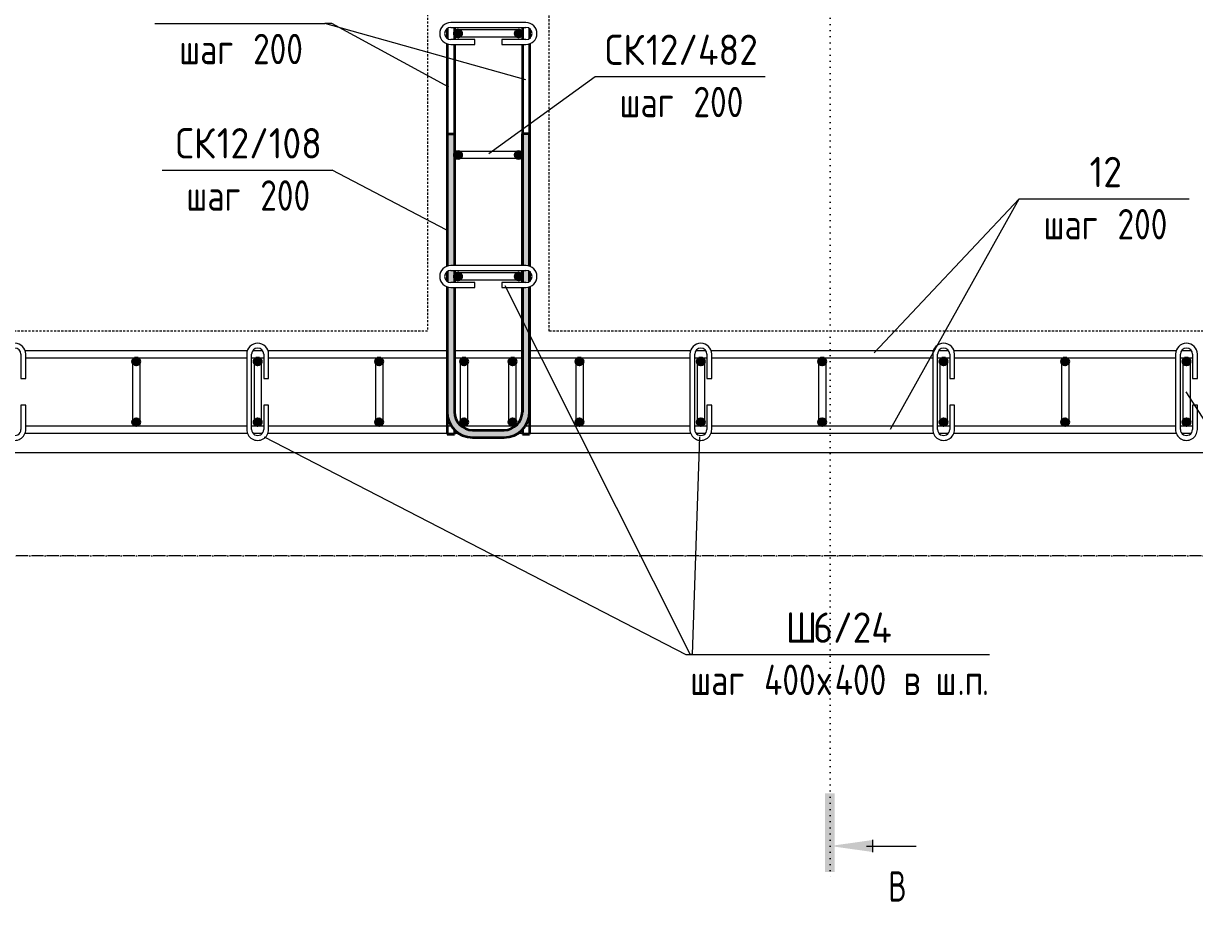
# Model space of a CAD drawing. Header units: millimetres. Extents: x 28908 to 47912, y -2577 to 78399.
# Drawn here: x 31014 to 32943, y 75595 to 77042 of the extents above; entities that cross this region are included whole.
import ezdxf

# ---------------------------------------------------------------- set-up
doc = ezdxf.new("R2010")
doc.units = ezdxf.units.MM
for name, pattern in [('01 Штриховая _4 мм_', [6, 3.5, -2.5]), ('01 Штриховая _8 мм_', [12, 8, -4]), ('02 Штрихпунктирная _20 мм_', [25, 20, -2.5, 0, -2.5]), ('04 Пунктир 10мм', [10, 0, -10])]:
    doc.linetypes.add(name, pattern=pattern)
for name, color, linetype, lineweight in [('AA_Oformlenie', 7, 'Continuous', 9), ('AA_Razrez', 7, 'Continuous', 9), ('AA_Vinoska', 7, 'Continuous', 9), ('KR_Armatura', 7, 'Continuous', 20), ('KR_Armatura_Tonkie', 7, 'Continuous', 20), ('Оси', 7, 'Continuous', 9)]:
    doc.layers.add(name, color=color, linetype=linetype, lineweight=lineweight)
doc.layers.add('AF_Stena_Опалубка', color=7, linetype='Continuous', lineweight=20, true_color=0x0063c6)
doc.layers.add('KR_Fundament', color=7, linetype='Continuous', lineweight=20, true_color=0x804000)
doc.styles.add('ISOCPEUR', font='isocpeur.TTF', dxfattribs={"width": 0.7, "height": 50})
doc.styles.add('ISOCPEUR_1', font='isocpeur.TTF', dxfattribs={"width": 0.9, "height": 50})
doc.styles.add('ISOCPEUR_2', font='isocpeur.TTF', dxfattribs={"width": 0.8, "height": 50})

# ---------------------------------------------------------------- blocks, each defined once
blk = doc.blocks.new('079_Шпилька _ЭлУзла_ - d8 А240-3881866-План армирования стен')
at = {"layer": 'AA_Oformlenie'}
for p, q in [((40, 18), (0, 18)), ((0, 10), (40, 10)), ((40, 10), (40, 18)), ((124, 18), (84, 18)), ((84, 18), (84, 10)), ((84, 10), (124, 10)), ((124, -10), (0, -10)), ((0, -18), (124, -18))]:
    blk.add_line(p, q, dxfattribs=at)
for centre, radius, start, end in [((0, 0), 18, 90, 270), ((0, 0), 10, 90, 270), ((124, 0), 18, 270, 90), ((124, 0), 10, 270, 90)]:
    blk.add_arc(centre, radius, start, end, dxfattribs=at)
blk = doc.blocks.new('Разрез - Номер узла_ спереди-394134-План армирования стен')
at = {"layer": 'AA_Razrez'}
for points in [[(7.329, 0.404), (7.329, -0.394), (0.873, -0.394), (0.873, 0.404)], [(3.497, -3.533), (2.503, -3.533), (3, 0)]]:
    blk.add_hatch(color=256, dxfattribs=at).paths.add_polyline_path(points)
for p, q in [((2.503, -3.533), (3.497, -3.533)), ((3, -3), (3, -7.096))]:
    blk.add_line(p, q, dxfattribs=at)
blk = doc.blocks.new('042_М_Арматуры - Диам длина поз _ Шаг-2260295-План армирования стен')
at = {"layer": 'AA_Vinoska'}
blk.add_line((-7, 0), (7, 0), dxfattribs=at)
blk = doc.blocks.new('042_М_Арматуры - Диам длина поз _ Комментарий-2260297-План армирования стен')
at = {"layer": 'AA_Vinoska'}
blk.add_line((-7, 0), (7, 0), dxfattribs=at)
blk = doc.blocks.new('042_М_Арматуры - Диам длина поз _ Комментарий полка 25-3827468-План армирования стен')
at = {"layer": 'AA_Vinoska'}
blk.add_line((-12.5, 0), (12.5, 0), dxfattribs=at)

msp = doc.modelspace()

# ---------------------------------------------------------------- hatches: boundary and pattern name
at = {"layer": 'KR_Armatura', "lineweight": 35}
h = msp.add_hatch(color=256, dxfattribs=at)
edge = h.paths.add_edge_path()
edge.add_arc((31730.0616, 77025), 6, 0, 360)
for points in [[(31730.0616, 77019), (31735.2578, 77022), (31735.2578, 77028), (31730.0616, 77031), (31724.8655, 77028), (31724.8655, 77022)], [(31830.0616, 77019), (31835.2578, 77022), (31835.2578, 77028), (31830.0616, 77031), (31824.8655, 77028), (31824.8655, 77022)], [(31730.0616, 76819), (31735.2578, 76822), (31735.2578, 76828), (31730.0616, 76831), (31724.8655, 76828), (31724.8655, 76822)], [(31830.0616, 76819), (31835.2578, 76822), (31835.2578, 76828), (31830.0616, 76831), (31824.8655, 76828), (31824.8655, 76822)], [(31730.0616, 76619), (31735.2578, 76622), (31735.2578, 76628), (31730.0616, 76631), (31724.8655, 76628), (31724.8655, 76622)], [(31830.0616, 76619), (31835.2578, 76622), (31835.2578, 76628), (31830.0616, 76631), (31824.8655, 76628), (31824.8655, 76622)], [(31197.0616, 76479.8038), (31203.0616, 76479.8038), (31206.0616, 76485), (31203.0616, 76490.1962), (31197.0616, 76490.1962), (31194.0616, 76485)], [(31397.0616, 76479.8038), (31403.0616, 76479.8038), (31406.0616, 76485), (31403.0616, 76490.1962), (31397.0616, 76490.1962), (31394.0616, 76485)], [(31597.0616, 76479.8038), (31603.0616, 76479.8038), (31606.0616, 76485), (31603.0616, 76490.1962), (31597.0616, 76490.1962), (31594.0616, 76485)], [(31737.0616, 76479.8038), (31743.0616, 76479.8038), (31746.0616, 76485), (31743.0616, 76490.1962), (31737.0616, 76490.1962), (31734.0616, 76485)], [(31823.0616, 76479.8038), (31826.0616, 76485), (31823.0616, 76490.1962), (31817.0616, 76490.1962), (31814.0616, 76485), (31817.0616, 76479.8038)], [(31927.0616, 76479.8038), (31933.0616, 76479.8038), (31936.0616, 76485), (31933.0616, 76490.1962), (31927.0616, 76490.1962), (31924.0616, 76485)], [(32127.0616, 76479.8038), (32133.0616, 76479.8038), (32136.0616, 76485), (32133.0616, 76490.1962), (32127.0616, 76490.1962), (32124.0616, 76485)], [(32327.0616, 76479.8038), (32333.0616, 76479.8038), (32336.0616, 76485), (32333.0616, 76490.1962), (32327.0616, 76490.1962), (32324.0616, 76485)], [(32527.0616, 76479.8038), (32533.0616, 76479.8038), (32536.0616, 76485), (32533.0616, 76490.1962), (32527.0616, 76490.1962), (32524.0616, 76485)], [(32727.0616, 76479.8038), (32733.0616, 76479.8038), (32736.0616, 76485), (32733.0616, 76490.1962), (32727.0616, 76490.1962), (32724.0616, 76485)], [(32927.0616, 76479.8038), (32933.0616, 76479.8038), (32936.0616, 76485), (32933.0616, 76490.1962), (32927.0616, 76490.1962), (32924.0616, 76485)], [(31197.0616, 76379.8038), (31203.0616, 76379.8038), (31206.0616, 76385), (31203.0616, 76390.1962), (31197.0616, 76390.1962), (31194.0616, 76385)], [(31397.0616, 76379.8038), (31403.0616, 76379.8038), (31406.0616, 76385), (31403.0616, 76390.1962), (31397.0616, 76390.1962), (31394.0616, 76385)], [(31597.0616, 76379.8038), (31603.0616, 76379.8038), (31606.0616, 76385), (31603.0616, 76390.1962), (31597.0616, 76390.1962), (31594.0616, 76385)], [(31740.6156, 76379.8038), (31743.0616, 76379.8038), (31746.0616, 76385), (31743.0616, 76390.1962), (31737.0616, 76390.1962), (31734.0616, 76385), (31737.0616, 76379.8038)], [(31823.0616, 76379.8038), (31826.0616, 76385), (31823.0616, 76390.1962), (31817.0616, 76390.1962), (31814.0616, 76385), (31817.0616, 76379.8038)], [(31927.0616, 76379.8038), (31933.0616, 76379.8038), (31936.0616, 76385), (31933.0616, 76390.1962), (31927.0616, 76390.1962), (31924.0616, 76385)], [(32127.0616, 76379.8038), (32133.0616, 76379.8038), (32136.0616, 76385), (32133.0616, 76390.1962), (32127.0616, 76390.1962), (32124.0616, 76385)], [(32327.0616, 76379.8038), (32333.0616, 76379.8038), (32336.0616, 76385), (32333.0616, 76390.1962), (32327.0616, 76390.1962), (32324.0616, 76385)], [(32527.0616, 76379.8038), (32533.0616, 76379.8038), (32536.0616, 76385), (32533.0616, 76390.1962), (32527.0616, 76390.1962), (32524.0616, 76385)], [(32727.0616, 76379.8038), (32733.0616, 76379.8038), (32736.0616, 76385), (32733.0616, 76390.1962), (32727.0616, 76390.1962), (32724.0616, 76385)], [(32927.0616, 76379.8038), (32933.0616, 76379.8038), (32936.0616, 76385), (32933.0616, 76390.1962), (32927.0616, 76390.1962), (32924.0616, 76385)]]:
    msp.add_hatch(color=256, dxfattribs=at).paths.add_polyline_path(points)
h = msp.add_hatch(color=256, dxfattribs=at)
edge = h.paths.add_edge_path()
edge.add_arc((31830.0616, 77025), 6, 0, 360)
h = msp.add_hatch(color=256, dxfattribs=at)
edge = h.paths.add_edge_path()
edge.add_arc((31730.0616, 76825), 6, 0, 360)
h = msp.add_hatch(color=256, dxfattribs=at)
edge = h.paths.add_edge_path()
edge.add_arc((31830.0616, 76825), 6, 0, 360)
h = msp.add_hatch(color=256, dxfattribs=at)
edge = h.paths.add_edge_path()
edge.add_arc((31730.0616, 76625), 6, 0, 360)
h = msp.add_hatch(color=256, dxfattribs=at)
edge = h.paths.add_edge_path()
edge.add_arc((31830.0616, 76625), 6, 0, 360)
h = msp.add_hatch(color=256, dxfattribs=at)
edge = h.paths.add_edge_path()
edge.add_arc((31200.0616, 76485), 6, 0, 360)
h = msp.add_hatch(color=256, dxfattribs=at)
edge = h.paths.add_edge_path()
edge.add_arc((31400.0616, 76485), 6, 0, 360)
h = msp.add_hatch(color=256, dxfattribs=at)
edge = h.paths.add_edge_path()
edge.add_arc((31600.0616, 76485), 6, 0, 360)
h = msp.add_hatch(color=256, dxfattribs=at)
edge = h.paths.add_edge_path()
edge.add_arc((31740.0616, 76485), 6, 0, 360)
h = msp.add_hatch(color=256, dxfattribs=at)
edge = h.paths.add_edge_path()
edge.add_arc((31820.0616, 76485), 6, 0, 360)
h = msp.add_hatch(color=256, dxfattribs=at)
edge = h.paths.add_edge_path()
edge.add_arc((31930.0616, 76485), 6, 0, 360)
h = msp.add_hatch(color=256, dxfattribs=at)
edge = h.paths.add_edge_path()
edge.add_arc((32130.0616, 76485), 6, 0, 360)
h = msp.add_hatch(color=256, dxfattribs=at)
edge = h.paths.add_edge_path()
edge.add_arc((32330.0616, 76485), 6, 0, 360)
h = msp.add_hatch(color=256, dxfattribs=at)
edge = h.paths.add_edge_path()
edge.add_arc((32530.0616, 76485), 6, 0, 360)
h = msp.add_hatch(color=256, dxfattribs=at)
edge = h.paths.add_edge_path()
edge.add_arc((32730.0616, 76485), 6, 0, 360)
h = msp.add_hatch(color=256, dxfattribs=at)
edge = h.paths.add_edge_path()
edge.add_arc((32930.0616, 76485), 6, 0, 360)
h = msp.add_hatch(color=256, dxfattribs=at)
edge = h.paths.add_edge_path()
edge.add_arc((31200.0616, 76385), 6, 0, 360)
h = msp.add_hatch(color=256, dxfattribs=at)
edge = h.paths.add_edge_path()
edge.add_arc((31400.0616, 76385), 6, 0, 360)
h = msp.add_hatch(color=256, dxfattribs=at)
edge = h.paths.add_edge_path()
edge.add_arc((31600.0616, 76385), 6, 0, 360)
h = msp.add_hatch(color=256, dxfattribs=at)
edge = h.paths.add_edge_path()
edge.add_arc((31740.0616, 76385), 6, 0, 360)
h = msp.add_hatch(color=256, dxfattribs=at)
edge = h.paths.add_edge_path()
edge.add_arc((31820.0616, 76385), 6, 0, 360)
h = msp.add_hatch(color=256, dxfattribs=at)
edge = h.paths.add_edge_path()
edge.add_arc((31930.0616, 76385), 6, 0, 360)
h = msp.add_hatch(color=256, dxfattribs=at)
edge = h.paths.add_edge_path()
edge.add_arc((32130.0616, 76385), 6, 0, 360)
h = msp.add_hatch(color=256, dxfattribs=at)
edge = h.paths.add_edge_path()
edge.add_arc((32330.0616, 76385), 6, 0, 360)
h = msp.add_hatch(color=256, dxfattribs=at)
edge = h.paths.add_edge_path()
edge.add_arc((32530.0616, 76385), 6, 0, 360)
h = msp.add_hatch(color=256, dxfattribs=at)
edge = h.paths.add_edge_path()
edge.add_arc((32730.0616, 76385), 6, 0, 360)
h = msp.add_hatch(color=256, dxfattribs=at)
edge = h.paths.add_edge_path()
edge.add_arc((32930.0616, 76385), 6, 0, 360)
at = {"layer": 'KR_Armatura_Tonkie'}
h = msp.add_hatch(color=256, dxfattribs=at)
h.paths.add_polyline_path([(31724.0616, 76402), (31724.0616, 76607), (31718.0616, 76607), (31713.0616, 76607.7547), (31712.0616, 76608.1689), (31712.0616, 76402)])
h.paths.add_polyline_path([(31724.0616, 76615), (31724.0616, 76635), (31718.0616, 76635), (31715.4734, 76634.6593), (31713.0616, 76633.6603), (31712.0616, 76632.8929), (31712.0616, 76617.1071), (31713.4029, 76616.1984), (31715.4734, 76615.3407), (31718.0616, 76615)])
h.paths.add_polyline_path([(31712.0616, 76641.8311), (31713.4029, 76642.3867), (31718.0616, 76643), (31724.0616, 76643), (31724.0616, 76860), (31712.0616, 76860), (31712.0616, 76642.3867)])
h = msp.add_hatch(color=256, dxfattribs=at)
h.paths.add_polyline_path([(31836.0616, 76402), (31848.0616, 76402), (31848.0616, 76608.1689), (31846.7204, 76607.6133), (31842.0616, 76607), (31836.0616, 76607), (31836.0616, 76435.2039)])
h.paths.add_polyline_path([(31836.0616, 76615), (31842.0616, 76615), (31844.6498, 76615.3407), (31847.0616, 76616.3397), (31848.0616, 76617.1071), (31848.0616, 76632.8929), (31846.7204, 76633.8016), (31844.6498, 76634.6593), (31842.0616, 76635), (31836.0616, 76635), (31836.0616, 76615.3407)])
h.paths.add_polyline_path([(31848.0616, 76641.8311), (31848.0616, 76860), (31836.0616, 76860), (31836.0616, 76643), (31842.0616, 76643), (31847.0616, 76642.2453)])
for points in [[(31754.0616, 76360), (31754.0616, 76372), (31746.297, 76373.0222), (31739.0616, 76376.0192), (31732.8484, 76380.7868), (31728.0808, 76387), (31725.0838, 76394.2354), (31724.0616, 76402), (31712.0616, 76402), (31713.4927, 76391.1296), (31717.6885, 76381), (31724.3631, 76372.3015), (31733.0616, 76365.6269), (31743.1912, 76361.4311)], [(31806.0616, 76360), (31816.932, 76361.4311), (31827.0616, 76365.6269), (31835.7601, 76372.3015), (31842.4347, 76381), (31846.6305, 76391.1296), (31848.0616, 76402), (31836.0616, 76402), (31835.0394, 76394.2354), (31832.0424, 76387), (31827.2748, 76380.7868), (31821.0616, 76376.0192), (31813.8262, 76373.0222), (31806.0616, 76372), (31806.0616, 76364.9807)], [(31754.0616, 76360), (31806.0616, 76360), (31806.0616, 76372), (31754.0616, 76372), (31754.0616, 76364.9807)]]:
    msp.add_hatch(color=256, dxfattribs=at).paths.add_polyline_path(points)

# ---------------------------------------------------------------- linework, layer by layer
at = {"layer": 'AA_Razrez', "color": 7, "linetype": '04 Пунктир 10мм', "true_color": 0xffffff}
msp.add_line((32342.924, 78373.3912), (32342.924, 75626.996), dxfattribs=at)
at = {"layer": 'AA_Vinoska'}
for p, q in [((31842.0616, 76949.0607), (31510.6893, 77041.5619)), ((31522.1305, 77041.5619), (31510.6893, 77041.5619)), ((31715.0685, 76936.8454), (31522.1305, 77041.5619)), ((31780.6776, 76827.2415), (31956.1735, 76954.2658)), ((31710.6988, 76701.6637), (31522.571, 76800.3082)), ((32415.6178, 76499.0774), (32654.702, 76753.0158)), ((32442.7959, 76373.6645), (32654.702, 76753.0158)), ((31807.2441, 76610.1238), (32112.594, 76002.6392)), ((32929.3051, 76435.0707), (33207.9018, 75997.5317)), ((31410.8838, 76360.7477), (32105.4412, 76002.6392)), ((32128.0981, 76360.7477), (32115.7909, 76002.6392)), ((32115.7909, 76002.6392), (32112.594, 76002.6392))]:
    msp.add_line(p, q, dxfattribs=at)
at = {"layer": 'AF_Stena_Опалубка', "linetype": '01 Штриховая _4 мм_'}
for p, q in [((31680.0616, 77525), (31680.0616, 76535)), ((31880.0616, 76535), (31880.0616, 77525)), ((31680.0616, 76535), (29720.0616, 76535)), ((34080.0616, 76535), (31880.0616, 76535)), ((29720.0616, 76335), (31880.0616, 76335)), ((31880.0616, 76335), (34080.0616, 76335))]:
    msp.add_line(p, q, dxfattribs=at)
at = {"layer": 'KR_Armatura', "lineweight": 35}
for p, q in [((31730.0616, 77031), (31724.8655, 77028)), ((31724.8655, 77028), (31724.8655, 77022)), ((31724.8655, 77022), (31730.0616, 77019)), ((31735.2578, 77028), (31730.0616, 77031)), ((31730.0616, 77019), (31735.2578, 77022)), ((31735.2578, 77022), (31735.2578, 77028)), ((31830.0616, 77031), (31824.8655, 77028)), ((31824.8655, 77028), (31824.8655, 77022)), ((31824.8655, 77022), (31830.0616, 77019)), ((31835.2578, 77028), (31830.0616, 77031)), ((31830.0616, 77019), (31835.2578, 77022)), ((31835.2578, 77022), (31835.2578, 77028)), ((31730.0616, 76831), (31724.8655, 76828)), ((31724.8655, 76828), (31724.8655, 76822)), ((31735.2578, 76828), (31730.0616, 76831)), ((31735.2578, 76822), (31735.2578, 76828)), ((31830.0616, 76831), (31824.8655, 76828)), ((31824.8655, 76828), (31824.8655, 76822)), ((31835.2578, 76828), (31830.0616, 76831)), ((31835.2578, 76822), (31835.2578, 76828)), ((31724.8655, 76822), (31730.0616, 76819)), ((31730.0616, 76819), (31735.2578, 76822)), ((31824.8655, 76822), (31830.0616, 76819)), ((31830.0616, 76819), (31835.2578, 76822)), ((31730.0616, 76631), (31724.8655, 76628)), ((31724.8655, 76628), (31724.8655, 76622)), ((31724.8655, 76622), (31730.0616, 76619)), ((31735.2578, 76628), (31730.0616, 76631)), ((31730.0616, 76619), (31735.2578, 76622)), ((31735.2578, 76622), (31735.2578, 76628)), ((31830.0616, 76631), (31824.8655, 76628)), ((31824.8655, 76628), (31824.8655, 76622)), ((31824.8655, 76622), (31830.0616, 76619)), ((31835.2578, 76628), (31830.0616, 76631)), ((31830.0616, 76619), (31835.2578, 76622)), ((31835.2578, 76622), (31835.2578, 76628)), ((31197.0616, 76490.1962), (31194.0616, 76485)), ((31194.0616, 76485), (31197.0616, 76479.8038)), ((31203.0616, 76490.1962), (31197.0616, 76490.1962)), ((31197.0616, 76479.8038), (31203.0616, 76479.8038)), ((31206.0616, 76485), (31203.0616, 76490.1962)), ((31203.0616, 76479.8038), (31206.0616, 76485)), ((31397.0616, 76490.1962), (31394.0616, 76485)), ((31394.0616, 76485), (31397.0616, 76479.8038)), ((31403.0616, 76490.1962), (31397.0616, 76490.1962)), ((31397.0616, 76479.8038), (31403.0616, 76479.8038)), ((31406.0616, 76485), (31403.0616, 76490.1962)), ((31403.0616, 76479.8038), (31406.0616, 76485)), ((31597.0616, 76490.1962), (31594.0616, 76485)), ((31594.0616, 76485), (31597.0616, 76479.8038)), ((31603.0616, 76490.1962), (31597.0616, 76490.1962)), ((31597.0616, 76479.8038), (31603.0616, 76479.8038)), ((31606.0616, 76485), (31603.0616, 76490.1962)), ((31603.0616, 76479.8038), (31606.0616, 76485)), ((31737.0616, 76490.1962), (31734.0616, 76485)), ((31734.0616, 76485), (31737.0616, 76479.8038)), ((31743.0616, 76490.1962), (31737.0616, 76490.1962)), ((31737.0616, 76479.8038), (31743.0616, 76479.8038)), ((31746.0616, 76485), (31743.0616, 76490.1962)), ((31743.0616, 76479.8038), (31746.0616, 76485)), ((31817.0616, 76490.1962), (31814.0616, 76485)), ((31814.0616, 76485), (31817.0616, 76479.8038)), ((31823.0616, 76490.1962), (31817.0616, 76490.1962)), ((31817.0616, 76479.8038), (31823.0616, 76479.8038)), ((31826.0616, 76485), (31823.0616, 76490.1962)), ((31823.0616, 76479.8038), (31826.0616, 76485)), ((31927.0616, 76490.1962), (31924.0616, 76485)), ((31924.0616, 76485), (31927.0616, 76479.8038)), ((31933.0616, 76490.1962), (31927.0616, 76490.1962)), ((31927.0616, 76479.8038), (31933.0616, 76479.8038)), ((31936.0616, 76485), (31933.0616, 76490.1962)), ((31933.0616, 76479.8038), (31936.0616, 76485)), ((32127.0616, 76490.1962), (32124.0616, 76485)), ((32124.0616, 76485), (32127.0616, 76479.8038)), ((32133.0616, 76490.1962), (32127.0616, 76490.1962)), ((32127.0616, 76479.8038), (32133.0616, 76479.8038)), ((32136.0616, 76485), (32133.0616, 76490.1962)), ((32133.0616, 76479.8038), (32136.0616, 76485)), ((32327.0616, 76490.1962), (32324.0616, 76485)), ((32324.0616, 76485), (32327.0616, 76479.8038)), ((32333.0616, 76490.1962), (32327.0616, 76490.1962)), ((32327.0616, 76479.8038), (32333.0616, 76479.8038)), ((32336.0616, 76485), (32333.0616, 76490.1962)), ((32333.0616, 76479.8038), (32336.0616, 76485)), ((32527.0616, 76490.1962), (32524.0616, 76485)), ((32524.0616, 76485), (32527.0616, 76479.8038)), ((32533.0616, 76490.1962), (32527.0616, 76490.1962)), ((32527.0616, 76479.8038), (32533.0616, 76479.8038)), ((32536.0616, 76485), (32533.0616, 76490.1962)), ((32533.0616, 76479.8038), (32536.0616, 76485)), ((32727.0616, 76490.1962), (32724.0616, 76485)), ((32724.0616, 76485), (32727.0616, 76479.8038)), ((32733.0616, 76490.1962), (32727.0616, 76490.1962)), ((32727.0616, 76479.8038), (32733.0616, 76479.8038)), ((32736.0616, 76485), (32733.0616, 76490.1962)), ((32733.0616, 76479.8038), (32736.0616, 76485)), ((32927.0616, 76490.1962), (32924.0616, 76485)), ((32924.0616, 76485), (32927.0616, 76479.8038)), ((32933.0616, 76490.1962), (32927.0616, 76490.1962)), ((32927.0616, 76479.8038), (32933.0616, 76479.8038)), ((32936.0616, 76485), (32933.0616, 76490.1962)), ((32933.0616, 76479.8038), (32936.0616, 76485)), ((31197.0616, 76390.1962), (31194.0616, 76385)), ((31194.0616, 76385), (31197.0616, 76379.8038)), ((31203.0616, 76390.1962), (31197.0616, 76390.1962)), ((31206.0616, 76385), (31203.0616, 76390.1962)), ((31203.0616, 76379.8038), (31206.0616, 76385)), ((31397.0616, 76390.1962), (31394.0616, 76385)), ((31394.0616, 76385), (31397.0616, 76379.8038)), ((31403.0616, 76390.1962), (31397.0616, 76390.1962)), ((31406.0616, 76385), (31403.0616, 76390.1962)), ((31403.0616, 76379.8038), (31406.0616, 76385)), ((31597.0616, 76390.1962), (31594.0616, 76385)), ((31594.0616, 76385), (31597.0616, 76379.8038)), ((31603.0616, 76390.1962), (31597.0616, 76390.1962)), ((31606.0616, 76385), (31603.0616, 76390.1962)), ((31603.0616, 76379.8038), (31606.0616, 76385)), ((31737.0616, 76390.1962), (31734.0616, 76385)), ((31734.0616, 76385), (31737.0616, 76379.8038)), ((31743.0616, 76390.1962), (31737.0616, 76390.1962)), ((31746.0616, 76385), (31743.0616, 76390.1962)), ((31743.0616, 76379.8038), (31746.0616, 76385)), ((31817.0616, 76390.1962), (31814.0616, 76385)), ((31814.0616, 76385), (31817.0616, 76379.8038)), ((31823.0616, 76390.1962), (31817.0616, 76390.1962)), ((31826.0616, 76385), (31823.0616, 76390.1962)), ((31823.0616, 76379.8038), (31826.0616, 76385)), ((31927.0616, 76390.1962), (31924.0616, 76385)), ((31924.0616, 76385), (31927.0616, 76379.8038)), ((31933.0616, 76390.1962), (31927.0616, 76390.1962)), ((31936.0616, 76385), (31933.0616, 76390.1962)), ((31933.0616, 76379.8038), (31936.0616, 76385)), ((32127.0616, 76390.1962), (32124.0616, 76385)), ((32124.0616, 76385), (32127.0616, 76379.8038)), ((32133.0616, 76390.1962), (32127.0616, 76390.1962)), ((32136.0616, 76385), (32133.0616, 76390.1962)), ((32133.0616, 76379.8038), (32136.0616, 76385)), ((32327.0616, 76390.1962), (32324.0616, 76385)), ((32324.0616, 76385), (32327.0616, 76379.8038)), ((32333.0616, 76390.1962), (32327.0616, 76390.1962)), ((32336.0616, 76385), (32333.0616, 76390.1962)), ((32333.0616, 76379.8038), (32336.0616, 76385)), ((32527.0616, 76390.1962), (32524.0616, 76385)), ((32524.0616, 76385), (32527.0616, 76379.8038)), ((32533.0616, 76390.1962), (32527.0616, 76390.1962)), ((32536.0616, 76385), (32533.0616, 76390.1962)), ((32533.0616, 76379.8038), (32536.0616, 76385)), ((32727.0616, 76390.1962), (32724.0616, 76385)), ((32724.0616, 76385), (32727.0616, 76379.8038)), ((32733.0616, 76390.1962), (32727.0616, 76390.1962)), ((32736.0616, 76385), (32733.0616, 76390.1962)), ((32733.0616, 76379.8038), (32736.0616, 76385)), ((32927.0616, 76390.1962), (32924.0616, 76385)), ((32924.0616, 76385), (32927.0616, 76379.8038)), ((32933.0616, 76390.1962), (32927.0616, 76390.1962)), ((32936.0616, 76385), (32933.0616, 76390.1962)), ((32933.0616, 76379.8038), (32936.0616, 76385)), ((31197.0616, 76379.8038), (31203.0616, 76379.8038)), ((31397.0616, 76379.8038), (31403.0616, 76379.8038)), ((31597.0616, 76379.8038), (31603.0616, 76379.8038)), ((31737.0616, 76379.8038), (31740.6156, 76379.8038)), ((31740.6156, 76379.8038), (31743.0616, 76379.8038)), ((31817.0616, 76379.8038), (31823.0616, 76379.8038)), ((31927.0616, 76379.8038), (31933.0616, 76379.8038)), ((32127.0616, 76379.8038), (32133.0616, 76379.8038)), ((32327.0616, 76379.8038), (32333.0616, 76379.8038)), ((32527.0616, 76379.8038), (32533.0616, 76379.8038)), ((32727.0616, 76379.8038), (32733.0616, 76379.8038)), ((32927.0616, 76379.8038), (32933.0616, 76379.8038))]:
    msp.add_line(p, q, dxfattribs=at)
for centre in [(31730.0616, 77025), (31830.0616, 77025), (31730.0616, 76825), (31830.0616, 76825), (31730.0616, 76625), (31830.0616, 76625), (31200.0616, 76485), (31400.0616, 76485), (31600.0616, 76485), (31740.0616, 76485), (31820.0616, 76485), (31930.0616, 76485), (32130.0616, 76485), (32330.0616, 76485), (32530.0616, 76485), (32730.0616, 76485), (32930.0616, 76485), (31200.0616, 76385), (31400.0616, 76385), (31600.0616, 76385), (31740.0616, 76385), (31820.0616, 76385), (31930.0616, 76385), (32130.0616, 76385), (32330.0616, 76385), (32530.0616, 76385), (32730.0616, 76385), (32930.0616, 76385)]:
    msp.add_circle(centre, 6, dxfattribs=at)
at = {"layer": 'KR_Armatura_Tonkie', "lineweight": 35}
for p, q in [((31712.0616, 77032.8929), (31712.0616, 77017.1071)), ((31724.0616, 77035), (31724.0616, 77015)), ((31836.0616, 77035), (31836.0616, 77015)), ((31848.0616, 77032.8929), (31848.0616, 77017.1071)), ((31712.0616, 77008.1689), (31712.0616, 76641.8311)), ((31724.0616, 77007), (31724.0616, 76643)), ((31836.0616, 77007), (31836.0616, 76643)), ((31848.0616, 77008.1689), (31848.0616, 76641.8311)), ((31712.0616, 76860), (31712.0616, 76641.8311)), ((31712.0616, 76860), (31724.0616, 76860)), ((31724.0616, 76860), (31724.0616, 76643)), ((31848.0616, 76860), (31836.0616, 76860)), ((31836.0616, 76643), (31836.0616, 76860)), ((31848.0616, 76641.8311), (31848.0616, 76860)), ((31712.0616, 76632.8929), (31712.0616, 76617.1071)), ((31712.0616, 76632.8929), (31712.0616, 76617.1071)), ((31724.0616, 76635), (31724.0616, 76615)), ((31724.0616, 76635), (31724.0616, 76615)), ((31836.0616, 76635), (31836.0616, 76615)), ((31836.0616, 76615), (31836.0616, 76635)), ((31848.0616, 76632.8929), (31848.0616, 76617.1071)), ((31848.0616, 76617.1071), (31848.0616, 76632.8929)), ((31712.0616, 76608.1689), (31712.0616, 76365)), ((31712.0616, 76608.1689), (31712.0616, 76402)), ((31724.0616, 76607), (31724.0616, 76402)), ((31724.0616, 76607), (31724.0616, 76402)), ((31836.0616, 76607), (31836.0616, 76402)), ((31836.0616, 76402), (31836.0616, 76607)), ((31848.0616, 76608.1689), (31848.0616, 76365)), ((31848.0616, 76402), (31848.0616, 76608.1689)), ((31712.0616, 76365), (31724.0616, 76365)), ((31724.0616, 76372.6945), (31724.0616, 76365)), ((31754.0616, 76372), (31806.0616, 76372)), ((31836.0616, 76372.6945), (31836.0616, 76365)), ((31836.0616, 76365), (31848.0616, 76365)), ((31754.0616, 76360), (31806.0616, 76360))]:
    msp.add_line(p, q, dxfattribs=at)
at = {"layer": 'KR_Armatura_Tonkie'}
for p, q in [((31766.0616, 77031), (31730.0616, 77031)), ((31766.0616, 77019), (31730.0616, 77019)), ((31794.0616, 77031), (31766.0616, 77031)), ((31794.0616, 77019), (31766.0616, 77019)), ((31830.0616, 77031), (31794.0616, 77031)), ((31830.0616, 77019), (31794.0616, 77019)), ((31766.0616, 76831), (31730.0616, 76831)), ((31794.0616, 76831), (31766.0616, 76831)), ((31830.0616, 76831), (31794.0616, 76831)), ((31766.0616, 76819), (31730.0616, 76819)), ((31794.0616, 76819), (31766.0616, 76819)), ((31830.0616, 76819), (31794.0616, 76819)), ((31766.0616, 76631), (31730.0616, 76631)), ((31766.0616, 76619), (31730.0616, 76619)), ((31794.0616, 76631), (31766.0616, 76631)), ((31794.0616, 76619), (31766.0616, 76619)), ((31830.0616, 76631), (31794.0616, 76631)), ((31830.0616, 76619), (31794.0616, 76619)), ((31016.8927, 76503), (31383.2305, 76503)), ((31392.1687, 76503), (31407.9545, 76503)), ((31416.8927, 76503), (31712.0616, 76503)), ((31724.0616, 76503), (31836.0616, 76503)), ((31848.0616, 76503), (32113.2305, 76503)), ((32122.1687, 76503), (32137.9545, 76503)), ((32146.8927, 76503), (32513.2305, 76503)), ((32522.1687, 76503), (32537.9545, 76503)), ((32546.8927, 76503), (32913.2305, 76503)), ((32922.1687, 76503), (32937.9545, 76503)), ((31018.0616, 76491), (31382.0616, 76491)), ((31194.0616, 76485), (31194.0616, 76449)), ((31206.0616, 76485), (31206.0616, 76449)), ((31390.0616, 76491), (31410.0616, 76491)), ((31394.0616, 76485), (31394.0616, 76449)), ((31406.0616, 76485), (31406.0616, 76449)), ((31418.0616, 76491), (31712.0616, 76491)), ((31594.0616, 76485), (31594.0616, 76449)), ((31606.0616, 76485), (31606.0616, 76449)), ((31724.0616, 76491), (31836.0616, 76491)), ((31734.0616, 76449), (31734.0616, 76485)), ((31746.0616, 76449), (31746.0616, 76485)), ((31814.0616, 76449), (31814.0616, 76485)), ((31826.0616, 76449), (31826.0616, 76485)), ((31848.0616, 76491), (32112.0616, 76491)), ((31924.0616, 76485), (31924.0616, 76449)), ((31936.0616, 76485), (31936.0616, 76449)), ((32120.0616, 76491), (32140.0616, 76491)), ((32124.0616, 76485), (32124.0616, 76449)), ((32136.0616, 76485), (32136.0616, 76449)), ((32148.0616, 76491), (32512.0616, 76491)), ((32324.0616, 76485), (32324.0616, 76449)), ((32336.0616, 76485), (32336.0616, 76449)), ((32520.0616, 76491), (32540.0616, 76491)), ((32524.0616, 76485), (32524.0616, 76449)), ((32536.0616, 76485), (32536.0616, 76449)), ((32548.0616, 76491), (32912.0616, 76491)), ((32724.0616, 76485), (32724.0616, 76449)), ((32736.0616, 76485), (32736.0616, 76449)), ((32920.0616, 76491), (32940.0616, 76491)), ((32924.0616, 76485), (32924.0616, 76449)), ((32936.0616, 76485), (32936.0616, 76449)), ((31194.0616, 76449), (31194.0616, 76421)), ((31206.0616, 76449), (31206.0616, 76421)), ((31394.0616, 76449), (31394.0616, 76421)), ((31406.0616, 76449), (31406.0616, 76421)), ((31594.0616, 76449), (31594.0616, 76421)), ((31606.0616, 76449), (31606.0616, 76421)), ((31734.0616, 76421), (31734.0616, 76449)), ((31746.0616, 76421), (31746.0616, 76449)), ((31814.0616, 76421), (31814.0616, 76449)), ((31826.0616, 76421), (31826.0616, 76449)), ((31924.0616, 76449), (31924.0616, 76421)), ((31936.0616, 76449), (31936.0616, 76421)), ((32124.0616, 76449), (32124.0616, 76421)), ((32136.0616, 76449), (32136.0616, 76421)), ((32324.0616, 76449), (32324.0616, 76421)), ((32336.0616, 76449), (32336.0616, 76421)), ((32524.0616, 76449), (32524.0616, 76421)), ((32536.0616, 76449), (32536.0616, 76421)), ((32724.0616, 76449), (32724.0616, 76421)), ((32736.0616, 76449), (32736.0616, 76421)), ((32924.0616, 76449), (32924.0616, 76421)), ((32936.0616, 76449), (32936.0616, 76421)), ((31194.0616, 76421), (31194.0616, 76385)), ((31206.0616, 76421), (31206.0616, 76385)), ((31394.0616, 76421), (31394.0616, 76385)), ((31406.0616, 76421), (31406.0616, 76385)), ((31594.0616, 76421), (31594.0616, 76385)), ((31606.0616, 76421), (31606.0616, 76385)), ((31734.0616, 76385), (31734.0616, 76421)), ((31746.0616, 76385), (31746.0616, 76421)), ((31814.0616, 76385), (31814.0616, 76421)), ((31826.0616, 76385), (31826.0616, 76421)), ((31924.0616, 76421), (31924.0616, 76385)), ((31936.0616, 76421), (31936.0616, 76385)), ((32124.0616, 76421), (32124.0616, 76385)), ((32136.0616, 76421), (32136.0616, 76385)), ((32324.0616, 76421), (32324.0616, 76385)), ((32336.0616, 76421), (32336.0616, 76385)), ((32524.0616, 76421), (32524.0616, 76385)), ((32536.0616, 76421), (32536.0616, 76385)), ((32724.0616, 76421), (32724.0616, 76385)), ((32736.0616, 76421), (32736.0616, 76385)), ((32924.0616, 76421), (32924.0616, 76385)), ((32936.0616, 76421), (32936.0616, 76385)), ((31016.8927, 76367), (31383.2305, 76367)), ((31018.0616, 76379), (31382.0616, 76379)), ((31390.0616, 76379), (31410.0616, 76379)), ((31392.1687, 76367), (31407.9545, 76367)), ((31416.8927, 76367), (31731.2722, 76367)), ((31418.0616, 76379), (31719.2232, 76379)), ((31735.177, 76379), (31824.9462, 76379)), ((31828.851, 76367), (32113.2305, 76367)), ((31840.9, 76379), (32112.0616, 76379)), ((32120.0616, 76379), (32140.0616, 76379)), ((32122.1687, 76367), (32137.9545, 76367)), ((32146.8927, 76367), (32513.2305, 76367)), ((32148.0616, 76379), (32512.0616, 76379)), ((32520.0616, 76379), (32540.0616, 76379)), ((32522.1687, 76367), (32537.9545, 76367)), ((32546.8927, 76367), (32913.2305, 76367)), ((32548.0616, 76379), (32912.0616, 76379)), ((32920.0616, 76379), (32940.0616, 76379)), ((32922.1687, 76367), (32937.9545, 76367))]:
    msp.add_line(p, q, dxfattribs=at)
for centre, start, end in [((31730.0616, 77025), 90, 270), ((31830.0616, 77025), 270, 90), ((31730.0616, 76825), 90, 270), ((31830.0616, 76825), 270, 90), ((31730.0616, 76625), 90, 270), ((31830.0616, 76625), 270, 90), ((31200.0616, 76485), 0, 180), ((31400.0616, 76485), 0, 180), ((31600.0616, 76485), 0, 180), ((31740.0616, 76485), 0, 180), ((31820.0616, 76485), 0, 180), ((31930.0616, 76485), 0, 180), ((32130.0616, 76485), 0, 180), ((32330.0616, 76485), 0, 180), ((32530.0616, 76485), 0, 180), ((32730.0616, 76485), 0, 180), ((32930.0616, 76485), 0, 180), ((31200.0616, 76385), 180, 0), ((31400.0616, 76385), 180, 0), ((31600.0616, 76385), 180, 0), ((31740.0616, 76385), 180, 0), ((31820.0616, 76385), 180, 0), ((31930.0616, 76385), 180, 0), ((32130.0616, 76385), 180, 0), ((32330.0616, 76385), 180, 0), ((32530.0616, 76385), 180, 0), ((32730.0616, 76385), 180, 0), ((32930.0616, 76385), 180, 0)]:
    msp.add_arc(centre, 6, start, end, dxfattribs=at)
at = {"layer": 'KR_Armatura_Tonkie', "lineweight": 35}
for centre, radius, start, end in [((31754.0616, 76402), 42, 180, 270), ((31754.0616, 76402), 30, 180, 270), ((31806.0616, 76402), 30, 270, 0), ((31806.0616, 76402), 42, 270, 0)]:
    msp.add_arc(centre, radius, start, end, dxfattribs=at)
at = {"layer": 'KR_Fundament', "linetype": '01 Штриховая _8 мм_'}
msp.add_line((29520.0616, 76335), (34380.0616, 76335), dxfattribs=at)
at = {"layer": 'Оси', "linetype": '02 Штрихпунктирная _20 мм_'}
msp.add_line((34385.642, 76165), (29326.6048, 76165), dxfattribs=at)

# ---------------------------------------------------------------- block references
at = {"layer": 'AA_Oformlenie'}
for p, rotation in [((31842.0616, 77025), 180), ((31842.0616, 76625), 180), ((31000.0616, 76497), 270), ((31400.0616, 76497), 270), ((32130.0616, 76497), 270), ((32530.0616, 76497), 270), ((32930.0616, 76497), 270)]:
    msp.add_blockref('079_Шпилька _ЭлУзла_ - d8 А240-3881866-План армирования стен', p, dxfattribs=dict(at, rotation=rotation))
at = {"layer": 'AA_Razrez', "xscale": 19.99999999999999, "yscale": 19.99999999999999, "zscale": 19.99999999999999, "rotation": 89.99999999999947}
msp.add_blockref('Разрез - Номер узла_ спереди-394134-План армирования стен', (32342.924, 75626.996), dxfattribs=at)
at = {"layer": 'AA_Vinoska', "xscale": 19.99999999999999, "yscale": 19.99999999999999, "zscale": 19.99999999999999}
for name, p in [('042_М_Арматуры - Диам длина поз _ Шаг-2260295-План армирования стен', (31370.6893, 77041.5619)), ('042_М_Арматуры - Диам длина поз _ Шаг-2260295-План армирования стен', (32096.1735, 76954.2658)), ('042_М_Арматуры - Диам длина поз _ Шаг-2260295-План армирования стен', (31382.571, 76800.3082)), ('042_М_Арматуры - Диам длина поз _ Шаг-2260295-План армирования стен', (32794.702, 76753.0158)), ('042_М_Арматуры - Диам длина поз _ Комментарий полка 25-3827468-План армирования стен', (32355.4412, 76002.6392)), ('042_М_Арматуры - Диам длина поз _ Комментарий-2260297-План армирования стен', (32355.4412, 76002.6392)), ('042_М_Арматуры - Диам длина поз _ Комментарий-2260297-План армирования стен', (32355.4412, 76002.6392))]:
    msp.add_blockref(name, p, dxfattribs=at)

# ---------------------------------------------------------------- texts
at = {"layer": 'AA_Razrez', "insert": (32439.2414, 75645.4913), "char_height": 50, "width": 33.670875, "attachment_point": 1, "style": 'ISOCPEUR'}
msp.add_mtext('\\fISOCPEUR|b0|i0|c204|p34|;\\W.7;В', dxfattribs=at)
at = {"layer": 'AA_Vinoska', "char_height": 50, "attachment_point": 1}
for s, insert, width, style in [(' 200', (31367.0304, 77024.5859), 133.4008, 'ISOCPEUR_2'), ('СК', (31971.9863, 77023.2707), 82.253137, 'ISOCPEUR_1'), ('12/482', (32039.8519, 77023.2707), 226.556887, 'ISOCPEUR_1'), ('шаг', (31270.7221, 77024.5859), 116.7257, 'ISOCPEUR_2'), ('шаг', (31996.2063, 76937.2897), 116.7257, 'ISOCPEUR_2'), (' 200', (32092.5146, 76937.2897), 133.4008, 'ISOCPEUR_2'), ('СК', (31264.8638, 76869.3132), 82.253137, 'ISOCPEUR_1'), ('12/108', (31332.7295, 76869.3132), 210.683475, 'ISOCPEUR_1'), ('12', (32770.5048, 76822.0207), 66.379725, 'ISOCPEUR_1'), ('шаг', (31282.6038, 76783.3321), 116.7257, 'ISOCPEUR_2'), (' 200', (31378.9122, 76783.3321), 133.4008, 'ISOCPEUR_2'), (' 200', (32791.0431, 76736.0397), 133.4008, 'ISOCPEUR_2'), ('шаг', (32694.7348, 76736.0397), 116.7257, 'ISOCPEUR_2'), ('\\fISOCPEUR|b0|i0|c204|p34|;\\W.9;Ш', (32269.954, 76071.6442), 54.835425, 'ISOCPEUR_1'), ('\\fISOCPEUR|b0|i0|c204|p34|;\\W.9;Ш', (32269.954, 76071.6442), 54.835425, 'ISOCPEUR_1'), ('\\fISOCPEUR|b0|i0|c204|p34|;\\W.9;Ш', (32269.954, 76071.6442), 54.835425, 'ISOCPEUR_1'), ('6/24', (32315.1978, 76071.6442), 160.177163, 'ISOCPEUR_1'), ('6/24', (32315.1978, 76071.6442), 160.177163, 'ISOCPEUR_1'), ('6/24', (32315.1978, 76071.6442), 160.177163, 'ISOCPEUR_1'), (' 400', (32208.9024, 75985.6632), 137.2489, 'ISOCPEUR_2'), (' 400', (32208.9024, 75985.6632), 137.2489, 'ISOCPEUR_2'), (' 400', (32208.9024, 75985.6632), 137.2489, 'ISOCPEUR_2'), ('400 ', (32350.719, 75985.6632), 137.2489, 'ISOCPEUR_2'), ('400 ', (32350.719, 75985.6632), 137.2489, 'ISOCPEUR_2'), ('400 ', (32350.719, 75985.6632), 137.2489, 'ISOCPEUR_2'), ('\\fISOCPEUR|b0|i0|c204|p34|;\\W.8; ', (32492.5357, 75985.6632), 29.5021, 'ISOCPEUR_2'), ('\\fISOCPEUR|b0|i0|c204|p34|;\\W.8; ', (32492.5357, 75985.6632), 29.5021, 'ISOCPEUR_2'), ('\\fISOCPEUR|b0|i0|c204|p34|;\\W.8; ', (32492.5357, 75985.6632), 29.5021, 'ISOCPEUR_2'), ('шаг', (32112.594, 75985.6632), 116.7257, 'ISOCPEUR_2'), ('шаг', (32112.594, 75985.6632), 116.7257, 'ISOCPEUR_2'), ('шаг', (32112.594, 75985.6632), 116.7257, 'ISOCPEUR_2'), ('\\fISOCPEUR|b0|i0|c204|p34|;\\W.8;х', (32322.144, 75985.6632), 34.6329, 'ISOCPEUR_2'), ('\\fISOCPEUR|b0|i0|c204|p34|;\\W.8;х', (32322.144, 75985.6632), 34.6329, 'ISOCPEUR_2'), ('\\fISOCPEUR|b0|i0|c204|p34|;\\W.8;х', (32322.144, 75985.6632), 34.6329, 'ISOCPEUR_2'), ('\\fISOCPEUR|b0|i0|c204|p34|;\\W.8;в', (32463.9607, 75985.6632), 34.6329, 'ISOCPEUR_2'), ('\\fISOCPEUR|b0|i0|c204|p34|;\\W.8;в', (32463.9607, 75985.6632), 34.6329, 'ISOCPEUR_2'), ('\\fISOCPEUR|b0|i0|c204|p34|;\\W.8;в', (32463.9607, 75985.6632), 34.6329, 'ISOCPEUR_2'), ('\\fISOCPEUR|b0|i0|c204|p34|;\\W.8;ш', (32516.8774, 75985.6632), 43.6118, 'ISOCPEUR_2'), ('\\fISOCPEUR|b0|i0|c204|p34|;\\W.8;ш', (32516.8774, 75985.6632), 43.6118, 'ISOCPEUR_2'), ('\\fISOCPEUR|b0|i0|c204|p34|;\\W.8;ш', (32516.8774, 75985.6632), 43.6118, 'ISOCPEUR_2'), ('\\fISOCPEUR|b0|i0|c204|p34|;\\W.8;п', (32564.5024, 75985.6632), 34.6329, 'ISOCPEUR_2'), ('\\fISOCPEUR|b0|i0|c204|p34|;\\W.8;п', (32564.5024, 75985.6632), 34.6329, 'ISOCPEUR_2'), ('\\fISOCPEUR|b0|i0|c204|p34|;\\W.8;п', (32564.5024, 75985.6632), 34.6329, 'ISOCPEUR_2'), ('\\fISOCPEUR|b0|i0|c204|p34|;\\W.8;.', (32552.8607, 75985.6632), 14.1097, 'ISOCPEUR_2'), ('\\fISOCPEUR|b0|i0|c204|p34|;\\W.8;.', (32552.8607, 75985.6632), 14.1097, 'ISOCPEUR_2'), ('\\fISOCPEUR|b0|i0|c204|p34|;\\W.8;.', (32552.8607, 75985.6632), 14.1097, 'ISOCPEUR_2'), ('\\fISOCPEUR|b0|i0|c204|p34|;\\W.8;.', (32593.0774, 75985.6632), 14.1097, 'ISOCPEUR_2'), ('\\fISOCPEUR|b0|i0|c204|p34|;\\W.8;.', (32593.0774, 75985.6632), 14.1097, 'ISOCPEUR_2'), ('\\fISOCPEUR|b0|i0|c204|p34|;\\W.8;.', (32593.0774, 75985.6632), 14.1097, 'ISOCPEUR_2')]:
    msp.add_mtext(s, dxfattribs=dict(at, insert=insert, width=width, style=style))

doc.saveas('drawing.dxf')
